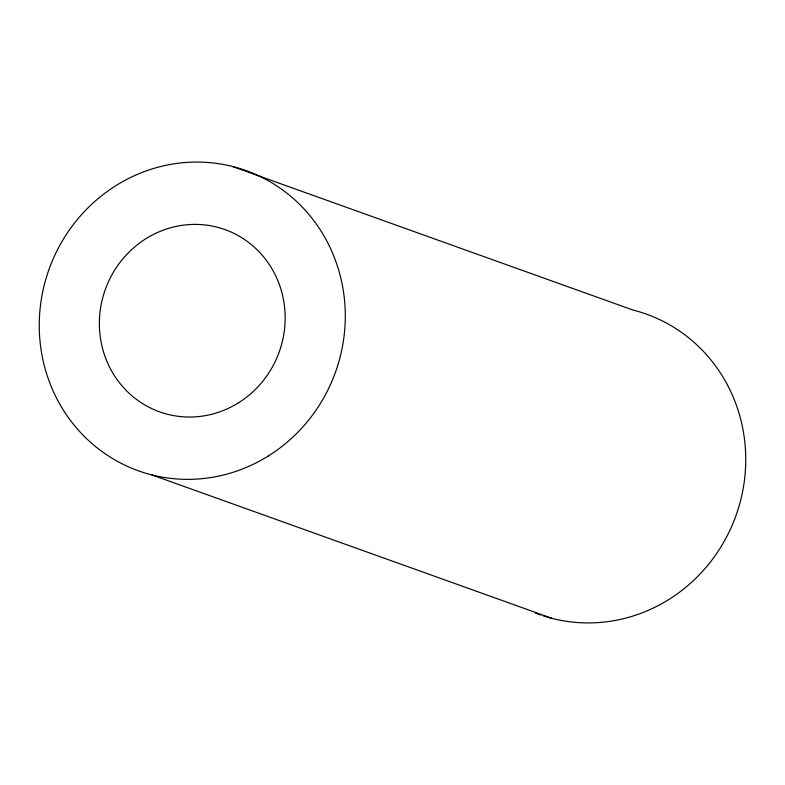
<?xml version="1.0" encoding="UTF-8"?>
<svg xmlns="http://www.w3.org/2000/svg" width="785" height="785" viewBox="0 0 785 785"><rect width="100%" height="100%" fill="white"/><g stroke="black" fill="none" stroke-linecap="round" stroke-linejoin="round"><path stroke-width="1.18" d="M232.507 166.479L632.965 310.046A159.453 152.172 -70.3 0 1 739.019 506.286A159.453 152.172 -70.3 0 1 543.259 615.862M152.035 474.954L552.493 618.521M540.963 615.097A159.453 152.172 -70.3 0 1 535.262 613.016M268.215 456.046A159.453 152.172 -70.3 0 0 269.343 181.355A159.453 152.172 -70.3 0 0 39.25 324.754A159.453 152.172 -70.3 0 0 268.215 456.046M238.375 402.882A96.81 92.394 -70.3 0 0 239.062 236.108A96.81 92.394 -70.3 0 0 99.361 323.165A96.81 92.394 -70.3 0 0 238.375 402.882"/></g></svg>
